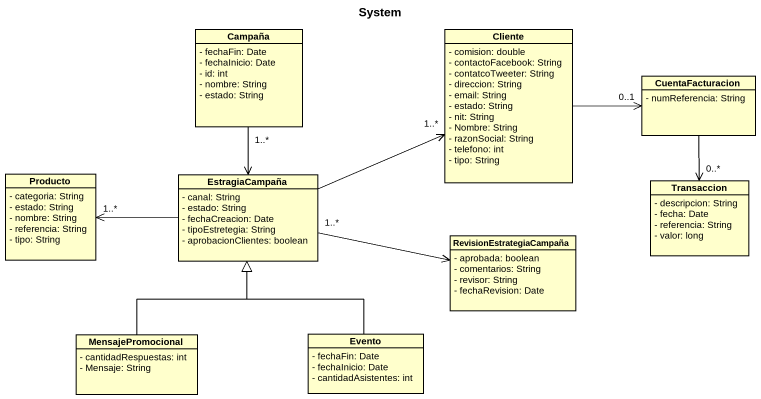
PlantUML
@startuml
title System
hide circle
hide empty members
skinparam classAttributeIconSize 0
class Campaña {
  - fechaFin: Date
  - fechaInicio: Date
  - id: int
  - nombre: String
  - estado: String
}
class Cliente {
  - comision: double
  - contactoFacebook: String
  - contatcoTweeter: String
  - direccion: String
  - email: String
  - estado: String
  - nit: String
  - Nombre: String
  - razonSocial: String
  - telefono: int
  - tipo: String
}
class CuentaFacturacion {
  - numReferencia: String
}
class Producto {
  - categoria: String
  - estado: String
  - nombre: String
  - referencia: String
  - tipo: String
}
class EstragiaCampaña {
  - canal: String
  - estado: String
  - fechaCreacion: Date
  - tipoEstretegia: String
  - aprobacionClientes: boolean
}
class Transaccion {
  - descripcion: String
  - fecha: Date
  - referencia: String
  - valor: long
}
class RevisionEstrategiaCampaña {
  - aprobada: boolean
  - comentarios: String
  - revisor: String
  - fechaRevision: Date
}
class MensajePromocional {
  - cantidadRespuestas: int
  - Mensaje: String
}
class Evento {
  - fechaFin: Date
  - fechaInicio: Date
  - cantidadAsistentes: int
}
Campaña "1..*" --> EstragiaCampaña
Cliente -right-> "0..1" CuentaFacturacion
CuentaFacturacion --> "0..*" Transaccion
EstragiaCampaña -right-> "1..*" Cliente
EstragiaCampaña -left-> "1..*" Producto
EstragiaCampaña "1..*" -right-> RevisionEstrategiaCampaña
MensajePromocional -up-|> EstragiaCampaña
Evento -up-|> EstragiaCampaña
@enduml
